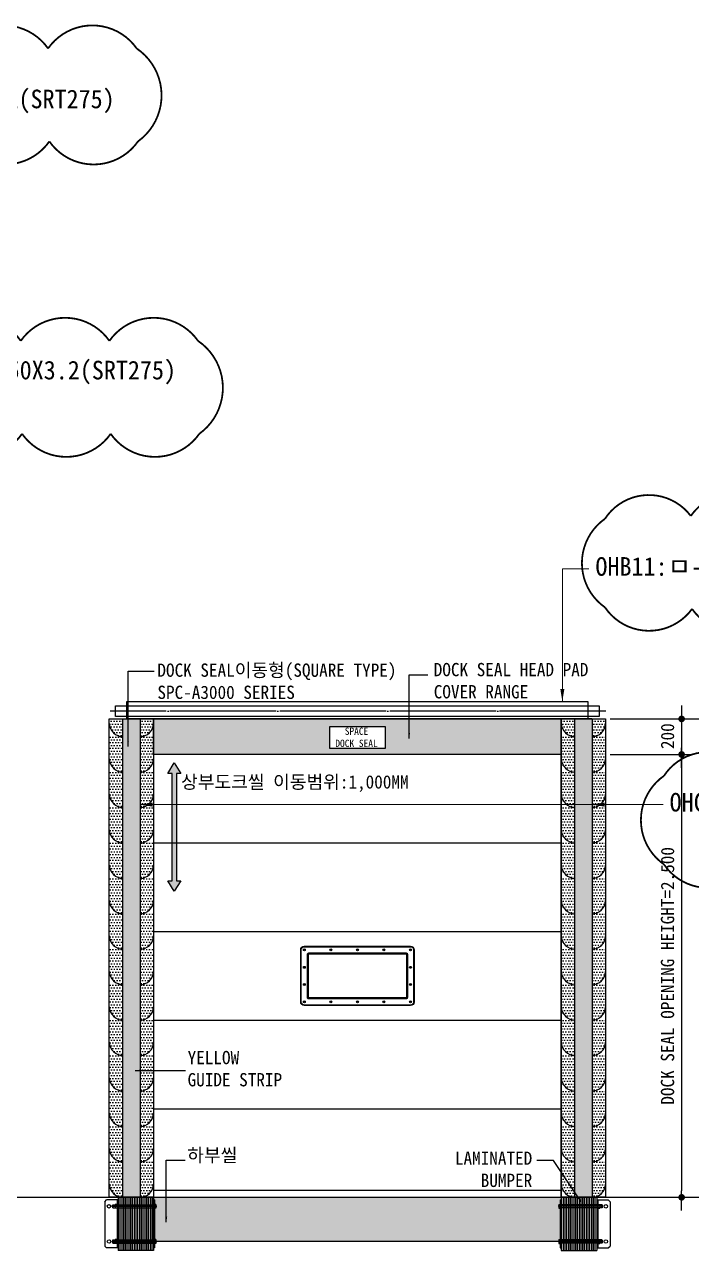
# Model space of a CAD drawing. Header units: millimetres. Extents: x 204328 to 274136, y -196910 to -178068.
# Drawn here: x 210324 to 214086, y -191745 to -184826 of the extents above; entities that cross this region are included whole.
import ezdxf

# ---------------------------------------------------------------- set-up
doc = ezdxf.new("R2010")
doc.units = ezdxf.units.MM
doc.linetypes.add('CEN', pattern=[62, 60, -1, 0, -1])
doc.layers.get('Defpoints').update_dxf_attribs({"color": 140})
doc.layers.add('A-DIMS', color=7, linetype='Continuous', lineweight=25)
doc.layers.add('A-MKXS-TEXT1', color=3, linetype='Continuous', lineweight=25)
doc.layers.add('LINE', color=8, linetype='Continuous')
doc.layers.add('외형선', color=3, linetype='Continuous')
doc.layers.add('REV-202205', color=20, linetype='Continuous', lineweight=25, plot=False)
doc.styles.add('HY울릉도L', font='')
doc.styles.add('건축120130$0$SAI1', font='')
doc.styles.add('돋움체', font='')
doc.styles.get('HY울릉도L').set_extended_font_data('Dotum')
doc.styles.get('건축120130$0$SAI1').set_extended_font_data('DotumChe')
doc.styles.get('돋움체').set_extended_font_data('DotumChe')
doc.dimstyles.new('CDIM', dxfattribs={"dimtxt": 3, "dimasz": 1.5, "dimexe": 2, "dimexo": 1, "dimgap": 1, "dimtad": 1, "dimdec": 0, "dimrnd": 0.5, "dimzin": 0, "dimdsep": 32, "dimlunit": 6, "dimtxsty": 'HY울릉도L', "dimblk1": '_CIDOT', "dimblk2": '_CIDOT', "dimsah": 1, "dimcen": 5.5, "dimclrd": 2, "dimclre": 2, "dimclrt": 7, "dimadec": 0, "dimazin": 0, "dimtfac": 1, "dimtdec": 0, "dimtix": 1, "dimtmove": 2, "dimatfit": 1, "dimldrblk": '_CIDOT', "dimfxl": 1, "dimtolj": 1, "dimtzin": 0, "dimlwd": -1, "dimarcsym": 0})
doc.dimstyles.new('ISO-25', dxfattribs={"dimtxt": 2.5, "dimasz": 2.5, "dimexe": 1.25, "dimexo": 0.625, "dimtad": 1, "dimdsep": 46, "dimtxsty": 'Standard', "dimcen": 2.5, "dimadec": 0, "dimazin": 0, "dimtfac": 1, "dimtmove": 0, "dimatfit": 3, "dimfxl": 1, "dimarcsym": 0})
pattern_1 = [(0, (-73722.816, -59996.306), (7.9375, 15.875), [0, -15.875])]
pattern_2 = [(0, (-62084.929, -61189.87), (7.9375, 15.875), [0, -15.875])]
pattern_3 = [(0, (-62084.929, -61389.87), (7.9375, 15.875), [0, -15.875])]
pattern_4 = [(0, (-62084.929, -61589.87), (7.9375, 15.875), [0, -15.875])]
pattern_5 = [(0, (-62084.929, -61789.87), (7.9375, 15.875), [0, -15.875])]
pattern_6 = [(0, (-62084.929, -61989.87), (7.9375, 15.875), [0, -15.875])]
pattern_7 = [(0, (-62084.929, -62189.87), (7.9375, 15.875), [0, -15.875])]
pattern_8 = [(0, (-62084.929, -62389.87), (7.9375, 15.875), [0, -15.875])]
pattern_9 = [(0, (-62084.929, -62589.87), (7.9375, 15.875), [0, -15.875])]
pattern_10 = [(0, (-62084.929, -62789.87), (7.9375, 15.875), [0, -15.875])]
pattern_11 = [(0, (-62084.929, -62989.87), (7.9375, 15.875), [0, -15.875])]
pattern_12 = [(0, (-62084.929, -63189.87), (7.9375, 15.875), [0, -15.875])]
pattern_13 = [(0, (-62084.929, -63389.87), (7.9375, 15.875), [0, -15.875])]
pattern_14 = [(0, (-62084.929, -60989.87), (7.9375, 15.875), [0, -15.875])]

# ---------------------------------------------------------------- blocks, each defined once
blk = doc.blocks.new('_CIDOT')
at = {"color": 0, "linetype": 'ByBlock'}
blk.add_line((2, 0), (-1, 0), dxfattribs=at)
at = {"color": 0, "linetype": 'ByBlock', "const_width": 0.5}
blk.add_lwpolyline([(-0.25, 0, 1), (0.25, 0, 1)], format="xyb", close=True, dxfattribs=at)
blk = doc.blocks.new('*D67')
at = {"layer": 'A-DIMS', "lineweight": -2, "transparency": 16777216}
for p, q in [((213626.6, -188945.2), (214080.5, -188945.2)), ((213626.6, -191445.2), (214080.5, -191445.2))]:
    blk.add_line(p, q, dxfattribs=at)
at = {"layer": 'A-DIMS', "transparency": 16777216}
blk.add_line((214030.5, -188982.7), (214030.5, -191407.7), dxfattribs=at)
at = {"layer": 'Defpoints', "color": 0, "transparency": 16777216}
for p in [(213601.6, -188945.2, 0), (213601.6, -191445.2), (214030.5, -191445.2)]:
    blk.add_point(p, dxfattribs=at)
at = {"layer": 'A-DIMS', "transparency": 16777216, "xscale": 37.5, "yscale": 37.5, "zscale": 37.5}
for p, rotation in [((214030.5, -188945.2), 90), ((214030.5, -191445.2), 270)]:
    blk.add_blockref('_CIDOT', p, dxfattribs=dict(at, rotation=rotation))
at = {"layer": 'A-DIMS', "color": 3, "transparency": 16777216, "insert": (213960.6, -190195.2), "char_height": 75, "attachment_point": 5, "rotation": 90, "style": '돋움체'}
blk.add_mtext('\\A1;DOCK SEAL OPENING HEIGHT=2,500', dxfattribs=at)
blk = doc.blocks.new('*D68')
at = {"layer": 'A-DIMS', "lineweight": -2, "transparency": 16777216}
for p, q in [((213626.6, -188745.2), (214080.5, -188745.2)), ((213716.6, -188945.2), (214080.5, -188945.2))]:
    blk.add_line(p, q, dxfattribs=at)
at = {"layer": 'A-DIMS', "transparency": 16777216}
blk.add_line((214030.5, -188782.7), (214030.5, -188907.7), dxfattribs=at)
at = {"layer": 'Defpoints', "color": 0, "transparency": 16777216}
for p in [(213601.6, -188745.2), (213691.6, -188945.2), (214030.5, -188945.2)]:
    blk.add_point(p, dxfattribs=at)
at = {"layer": 'A-DIMS', "transparency": 16777216, "xscale": 37.5, "yscale": 37.5, "zscale": 37.5}
for p, rotation in [((214030.5, -188745.2), 90), ((214030.5, -188945.2), 270)]:
    blk.add_blockref('_CIDOT', p, dxfattribs=dict(at, rotation=rotation))
at = {"layer": 'A-DIMS', "color": 3, "transparency": 16777216, "insert": (213951.3, -188842.3), "char_height": 75, "attachment_point": 5, "rotation": 90, "style": '돋움체'}
blk.add_mtext('\\A1;200', dxfattribs=at)
blk = doc.blocks.new('*D69')
at = {"layer": 'A-DIMS', "lineweight": -2, "transparency": 16777216}
for p, q in [((213626.6, -188745.2), (214313.7, -188745.2)), ((213626.6, -191445.2), (214313.7, -191445.2))]:
    blk.add_line(p, q, dxfattribs=at)
at = {"layer": 'A-DIMS', "transparency": 16777216}
blk.add_line((214263.7, -188782.7), (214263.7, -191407.7), dxfattribs=at)
at = {"layer": 'Defpoints', "color": 0, "transparency": 16777216}
for p in [(213601.6, -188745.2, 0), (213601.6, -191445.2, 0), (214263.7, -191445.2)]:
    blk.add_point(p, dxfattribs=at)
at = {"layer": 'A-DIMS', "transparency": 16777216, "xscale": 37.5, "yscale": 37.5, "zscale": 37.5}
for p, rotation in [((214263.7, -188745.2), 90), ((214263.7, -191445.2), 270)]:
    blk.add_blockref('_CIDOT', p, dxfattribs=dict(at, rotation=rotation))
at = {"layer": 'A-DIMS', "color": 3, "transparency": 16777216, "insert": (214194.1, -190095.2), "char_height": 75, "attachment_point": 5, "rotation": 90, "style": '돋움체'}
blk.add_mtext('\\A1;2,700', dxfattribs=at)

msp = doc.modelspace()

# ---------------------------------------------------------------- hatches: boundary and pattern name
h = msp.add_hatch()
h.set_pattern_fill('DOTS', color=256, scale=10)
h.set_pattern_definition(pattern_1)
h.paths.add_polyline_path([(210876.6, -188745.2), (210801.6, -188745.2), (210801.6, -188770.2, 0.391373), (210876.6, -188845.1)])
h.paths.add_polyline_path([(211051.6, -188770.2), (211051.6, -188745.2), (210976.6, -188745.2), (210976.6, -188845.1, 0.391373)])
for color, points in [(2, [(210976.6, -188745.2), (210876.6, -188745.2), (210876.6, -188845.1), (210976.6, -188845.1)]), (2, [(213524.8, -188745.2), (213426.6, -188745.2), (213426.6, -188845.1, 0.005642), (213428.4, -188845.2), (213524.8, -188845.2)]), (2, [(210976.6, -188845.2), (210876.6, -188845.2), (210876.6, -189045.1, 0.005642), (210878.4, -189045.2), (210974.8, -189045.2, 0.005642), (210976.6, -189045.1)]), (2, [(213426.6, -188845.2), (213526.6, -188845.2), (213526.6, -189045.1, -0.005642), (213524.8, -189045.2), (213428.4, -189045.2, -0.005642), (213426.6, -189045.1)]), (1, [(211167.8, -188993.7), (211131.7, -189052.6), (211156.5, -189052.6), (211156.5, -189658.2), (211131.7, -189658.2), (211167.8, -189717), (211205.3, -189658.2), (211180.1, -189658.2), (211180.1, -189052.6), (211205.3, -189052.6)]), (2, [(210976.6, -189045.2), (210876.6, -189045.2), (210876.6, -189245.1, 0.005642), (210878.4, -189245.2), (210974.8, -189245.2, 0.005642), (210976.6, -189245.1)]), (2, [(213426.6, -189045.2), (213526.6, -189045.2), (213526.6, -189245.1, -0.005642), (213524.8, -189245.2), (213428.4, -189245.2, -0.005642), (213426.6, -189245.1)]), (2, [(210976.6, -189245.2), (210876.6, -189245.2), (210876.6, -189445.1, 0.005642), (210878.4, -189445.2), (210974.8, -189445.2, 0.005642), (210976.6, -189445.1)]), (2, [(213426.6, -189245.2), (213526.6, -189245.2), (213526.6, -189445.1, -0.005642), (213524.8, -189445.2), (213428.4, -189445.2, -0.005642), (213426.6, -189445.1)]), (2, [(210976.6, -189445.2), (210876.6, -189445.2), (210876.6, -189645.1, 0.005642), (210878.4, -189645.2), (210974.8, -189645.2, 0.005642), (210976.6, -189645.1)]), (2, [(213426.6, -189445.2), (213526.6, -189445.2), (213526.6, -189645.1, -0.005642), (213524.8, -189645.2), (213428.4, -189645.2, -0.005642), (213426.6, -189645.1)]), (2, [(210976.6, -189645.2), (210876.6, -189645.2), (210876.6, -189845.1, 0.005642), (210878.4, -189845.2), (210974.8, -189845.2, 0.005642), (210976.6, -189845.1)]), (2, [(213426.6, -189645.2), (213526.6, -189645.2), (213526.6, -189845.1, -0.005642), (213524.8, -189845.2), (213428.4, -189845.2, -0.005642), (213426.6, -189845.1)]), (2, [(210976.6, -189845.2), (210876.6, -189845.2), (210876.6, -190045.1, 0.005642), (210878.4, -190045.2), (210974.8, -190045.2, 0.005642), (210976.6, -190045.1)]), (2, [(213426.6, -189845.2), (213526.6, -189845.2), (213526.6, -190045.1, -0.005642), (213524.8, -190045.2), (213428.4, -190045.2, -0.005642), (213426.6, -190045.1)]), (2, [(210976.6, -190045.2), (210876.6, -190045.2), (210876.6, -190245.1, 0.005642), (210878.4, -190245.2), (210974.8, -190245.2, 0.005642), (210976.6, -190245.1)]), (2, [(213426.6, -190045.2), (213526.6, -190045.2), (213526.6, -190245.1, -0.005642), (213524.8, -190245.2), (213428.4, -190245.2, -0.005642), (213426.6, -190245.1)]), (2, [(210976.6, -190245.2), (210876.6, -190245.2), (210876.6, -190445.1, 0.005642), (210878.4, -190445.2), (210974.8, -190445.2, 0.005642), (210976.6, -190445.1)]), (2, [(213426.6, -190245.2), (213526.6, -190245.2), (213526.6, -190445.1, -0.005642), (213524.8, -190445.2), (213428.4, -190445.2, -0.005642), (213426.6, -190445.1)]), (2, [(210976.6, -190445.2), (210876.6, -190445.2), (210876.6, -190645.1, 0.005642), (210878.4, -190645.2), (210974.8, -190645.2, 0.005642), (210976.6, -190645.1)]), (2, [(213426.6, -190445.2), (213526.6, -190445.2), (213526.6, -190645.1, -0.005642), (213524.8, -190645.2), (213428.4, -190645.2, -0.005642), (213426.6, -190645.1)]), (2, [(210976.6, -190645.2), (210876.6, -190645.2), (210876.6, -190845.1, 0.005642), (210878.4, -190845.2), (210974.8, -190845.2, 0.005642), (210976.6, -190845.1)]), (2, [(213426.6, -190645.2), (213526.6, -190645.2), (213526.6, -190845.1, -0.005642), (213524.8, -190845.2), (213428.4, -190845.2, -0.005642), (213426.6, -190845.1)]), (2, [(210976.6, -190845.2), (210876.6, -190845.2), (210876.6, -191045.1, 0.005642), (210878.4, -191045.2), (210974.8, -191045.2, 0.005642), (210976.6, -191045.1)]), (2, [(213426.6, -190845.2), (213526.6, -190845.2), (213526.6, -191045.1, -0.005642), (213524.8, -191045.2), (213428.4, -191045.2, -0.005642), (213426.6, -191045.1)]), (2, [(210976.6, -191045.2), (210876.6, -191045.2), (210876.6, -191245.1, 0.005642), (210878.4, -191245.2), (210974.8, -191245.2, 0.005642), (210976.6, -191245.1)]), (2, [(213426.6, -191045.2), (213526.6, -191045.2), (213526.6, -191245.1, -0.005642), (213524.8, -191245.2), (213428.4, -191245.2, -0.005642), (213426.6, -191245.1)]), (2, [(210976.6, -191245.2), (210876.6, -191245.2), (210876.6, -191445.1, 0.005642), (210878.4, -191445.2), (210974.8, -191445.2, 0.005642), (210976.6, -191445.1)]), (2, [(213426.6, -191245.2), (213526.6, -191245.2), (213526.6, -191445.1, -0.005642), (213524.8, -191445.2), (213428.4, -191445.2, -0.005642), (213426.6, -191445.1)])]:
    msp.add_hatch(color=color).paths.add_polyline_path(points)
h = msp.add_hatch()
h.set_pattern_fill('DOTS', color=256, scale=10)
h.set_pattern_definition([(0, (-62084.929, -61289.87), (7.9375, 15.875), [0, -15.875])])
h.paths.add_polyline_path([(213351.6, -188745.2), (211051.6, -188745.2), (211051.6, -188945.2), (213351.6, -188945.2)])
h.paths.add_polyline_path([(212357.8, -188911.4), (212045.4, -188911.4), (212045.4, -188788.1), (212357.8, -188788.1)], flags=16)
h.paths.add_polyline_path([(212064.2, -188921), (212336.7, -188921), (212336.7, -188775.8), (212064.2, -188775.8)], flags=24)
h = msp.add_hatch()
h.set_pattern_fill('DOTS', color=256, scale=10)
h.set_pattern_definition(pattern_1)
h.paths.add_polyline_path([(213426.6, -188745.2), (213351.6, -188745.2), (213351.6, -188770.2, 0.391373), (213426.6, -188845.1)])
h.paths.add_polyline_path([(213601.6, -188770.2), (213601.6, -188745.2), (213526.6, -188745.2), (213526.6, -188845.1, 0.391373)])
h = msp.add_hatch()
h.set_pattern_fill('DOTS', color=256, scale=10)
h.set_pattern_definition(pattern_14)
h.paths.add_polyline_path([(210876.6, -188845.2), (210801.6, -188845.2), (210801.6, -188970.2, 0.391373), (210876.6, -189045.1)])
h = msp.add_hatch()
h.set_pattern_fill('DOTS', color=256, scale=10)
h.set_pattern_definition(pattern_14)
h.paths.add_polyline_path([(211051.6, -188845.2), (210976.6, -188845.2), (210976.6, -189045.1, 0.391373), (211051.6, -188970.2)])
h = msp.add_hatch()
h.set_pattern_fill('DOTS', color=256, scale=10)
h.set_pattern_definition(pattern_14)
h.paths.add_polyline_path([(213351.6, -188845.2), (213426.6, -188845.2), (213426.6, -189045.1, -0.391373), (213351.6, -188970.2)])
h = msp.add_hatch()
h.set_pattern_fill('DOTS', color=256, scale=10)
h.set_pattern_definition(pattern_14)
h.paths.add_polyline_path([(213526.6, -188845.2), (213601.6, -188845.2), (213601.6, -188970.2, -0.391373), (213526.6, -189045.1)])
h = msp.add_hatch()
h.set_pattern_fill('DOTS', color=256, scale=10)
h.set_pattern_definition(pattern_2)
h.paths.add_polyline_path([(210876.6, -189045.2), (210801.6, -189045.2), (210801.6, -189170.2, 0.391373), (210876.6, -189245.1)])
h = msp.add_hatch()
h.set_pattern_fill('DOTS', color=256, scale=10)
h.set_pattern_definition(pattern_2)
h.paths.add_polyline_path([(211051.6, -189045.2), (210976.6, -189045.2), (210976.6, -189245.1, 0.391373), (211051.6, -189170.2)])
h = msp.add_hatch()
h.set_pattern_fill('DOTS', color=256, scale=10)
h.set_pattern_definition(pattern_2)
h.paths.add_polyline_path([(213351.6, -189045.2), (213426.6, -189045.2), (213426.6, -189245.1, -0.391373), (213351.6, -189170.2)])
h = msp.add_hatch()
h.set_pattern_fill('DOTS', color=256, scale=10)
h.set_pattern_definition(pattern_2)
h.paths.add_polyline_path([(213526.6, -189045.2), (213601.6, -189045.2), (213601.6, -189170.2, -0.391373), (213526.6, -189245.1)])
h = msp.add_hatch()
h.set_pattern_fill('DOTS', color=256, scale=10)
h.set_pattern_definition(pattern_3)
h.paths.add_polyline_path([(210876.6, -189245.2), (210801.6, -189245.2), (210801.6, -189370.2, 0.391373), (210876.6, -189445.1)])
h = msp.add_hatch()
h.set_pattern_fill('DOTS', color=256, scale=10)
h.set_pattern_definition(pattern_3)
h.paths.add_polyline_path([(211051.6, -189245.2), (210976.6, -189245.2), (210976.6, -189445.1, 0.391373), (211051.6, -189370.2)])
h = msp.add_hatch()
h.set_pattern_fill('DOTS', color=256, scale=10)
h.set_pattern_definition(pattern_3)
h.paths.add_polyline_path([(213351.6, -189245.2), (213426.6, -189245.2), (213426.6, -189445.1, -0.391373), (213351.6, -189370.2)])
h = msp.add_hatch()
h.set_pattern_fill('DOTS', color=256, scale=10)
h.set_pattern_definition(pattern_3)
h.paths.add_polyline_path([(213526.6, -189245.2), (213601.6, -189245.2), (213601.6, -189370.2, -0.391373), (213526.6, -189445.1)])
h = msp.add_hatch()
h.set_pattern_fill('DOTS', color=256, scale=10)
h.set_pattern_definition(pattern_4)
h.paths.add_polyline_path([(210876.6, -189445.2), (210801.6, -189445.2), (210801.6, -189570.2, 0.391373), (210876.6, -189645.1)])
h = msp.add_hatch()
h.set_pattern_fill('DOTS', color=256, scale=10)
h.set_pattern_definition(pattern_4)
h.paths.add_polyline_path([(211051.6, -189445.2), (210976.6, -189445.2), (210976.6, -189645.1, 0.391373), (211051.6, -189570.2)])
h = msp.add_hatch()
h.set_pattern_fill('DOTS', color=256, scale=10)
h.set_pattern_definition(pattern_4)
h.paths.add_polyline_path([(213351.6, -189445.2), (213426.6, -189445.2), (213426.6, -189645.1, -0.391373), (213351.6, -189570.2)])
h = msp.add_hatch()
h.set_pattern_fill('DOTS', color=256, scale=10)
h.set_pattern_definition(pattern_4)
h.paths.add_polyline_path([(213526.6, -189445.2), (213601.6, -189445.2), (213601.6, -189570.2, -0.391373), (213526.6, -189645.1)])
h = msp.add_hatch()
h.set_pattern_fill('DOTS', color=256, scale=10)
h.set_pattern_definition(pattern_5)
h.paths.add_polyline_path([(210876.6, -189645.2), (210801.6, -189645.2), (210801.6, -189770.2, 0.391373), (210876.6, -189845.1)])
h = msp.add_hatch()
h.set_pattern_fill('DOTS', color=256, scale=10)
h.set_pattern_definition(pattern_5)
h.paths.add_polyline_path([(211051.6, -189645.2), (210976.6, -189645.2), (210976.6, -189845.1, 0.391373), (211051.6, -189770.2)])
h = msp.add_hatch()
h.set_pattern_fill('DOTS', color=256, scale=10)
h.set_pattern_definition(pattern_5)
h.paths.add_polyline_path([(213351.6, -189645.2), (213426.6, -189645.2), (213426.6, -189845.1, -0.391373), (213351.6, -189770.2)])
h = msp.add_hatch()
h.set_pattern_fill('DOTS', color=256, scale=10)
h.set_pattern_definition(pattern_5)
h.paths.add_polyline_path([(213526.6, -189645.2), (213601.6, -189645.2), (213601.6, -189770.2, -0.391373), (213526.6, -189845.1)])
h = msp.add_hatch()
h.set_pattern_fill('DOTS', color=256, scale=10)
h.set_pattern_definition(pattern_6)
h.paths.add_polyline_path([(210876.6, -189845.2), (210801.6, -189845.2), (210801.6, -189970.2, 0.391373), (210876.6, -190045.1)])
h = msp.add_hatch()
h.set_pattern_fill('DOTS', color=256, scale=10)
h.set_pattern_definition(pattern_6)
h.paths.add_polyline_path([(211051.6, -189845.2), (210976.6, -189845.2), (210976.6, -190045.1, 0.391373), (211051.6, -189970.2)])
h = msp.add_hatch()
h.set_pattern_fill('DOTS', color=256, scale=10)
h.set_pattern_definition(pattern_6)
h.paths.add_polyline_path([(213351.6, -189845.2), (213426.6, -189845.2), (213426.6, -190045.1, -0.391373), (213351.6, -189970.2)])
h = msp.add_hatch()
h.set_pattern_fill('DOTS', color=256, scale=10)
h.set_pattern_definition(pattern_6)
h.paths.add_polyline_path([(213526.6, -189845.2), (213601.6, -189845.2), (213601.6, -189970.2, -0.391373), (213526.6, -190045.1)])
h = msp.add_hatch()
h.set_pattern_fill('DOTS', color=256, scale=10)
h.set_pattern_definition(pattern_7)
h.paths.add_polyline_path([(210876.6, -190045.2), (210801.6, -190045.2), (210801.6, -190170.2, 0.391373), (210876.6, -190245.1)])
h = msp.add_hatch()
h.set_pattern_fill('DOTS', color=256, scale=10)
h.set_pattern_definition(pattern_7)
h.paths.add_polyline_path([(211051.6, -190045.2), (210976.6, -190045.2), (210976.6, -190245.1, 0.391373), (211051.6, -190170.2)])
h = msp.add_hatch()
h.set_pattern_fill('DOTS', color=256, scale=10)
h.set_pattern_definition(pattern_7)
h.paths.add_polyline_path([(213351.6, -190045.2), (213426.6, -190045.2), (213426.6, -190245.1, -0.391373), (213351.6, -190170.2)])
h = msp.add_hatch()
h.set_pattern_fill('DOTS', color=256, scale=10)
h.set_pattern_definition(pattern_7)
h.paths.add_polyline_path([(213526.6, -190045.2), (213601.6, -190045.2), (213601.6, -190170.2, -0.391373), (213526.6, -190245.1)])
h = msp.add_hatch()
h.set_pattern_fill('DOTS', color=256, scale=10)
h.set_pattern_definition(pattern_8)
h.paths.add_polyline_path([(210876.6, -190245.2), (210801.6, -190245.2), (210801.6, -190370.2, 0.391373), (210876.6, -190445.1)])
h = msp.add_hatch()
h.set_pattern_fill('DOTS', color=256, scale=10)
h.set_pattern_definition(pattern_8)
h.paths.add_polyline_path([(211051.6, -190245.2), (210976.6, -190245.2), (210976.6, -190445.1, 0.391373), (211051.6, -190370.2)])
h = msp.add_hatch()
h.set_pattern_fill('DOTS', color=256, scale=10)
h.set_pattern_definition(pattern_8)
h.paths.add_polyline_path([(213351.6, -190245.2), (213426.6, -190245.2), (213426.6, -190445.1, -0.391373), (213351.6, -190370.2)])
h = msp.add_hatch()
h.set_pattern_fill('DOTS', color=256, scale=10)
h.set_pattern_definition(pattern_8)
h.paths.add_polyline_path([(213526.6, -190245.2), (213601.6, -190245.2), (213601.6, -190370.2, -0.391373), (213526.6, -190445.1)])
h = msp.add_hatch()
h.set_pattern_fill('DOTS', color=256, scale=10)
h.set_pattern_definition(pattern_9)
h.paths.add_polyline_path([(210876.6, -190445.2), (210801.6, -190445.2), (210801.6, -190570.2, 0.391373), (210876.6, -190645.1)])
h = msp.add_hatch()
h.set_pattern_fill('DOTS', color=256, scale=10)
h.set_pattern_definition(pattern_9)
h.paths.add_polyline_path([(211051.6, -190445.2), (210976.6, -190445.2), (210976.6, -190645.1, 0.391373), (211051.6, -190570.2)])
h = msp.add_hatch()
h.set_pattern_fill('DOTS', color=256, scale=10)
h.set_pattern_definition(pattern_9)
h.paths.add_polyline_path([(213351.6, -190445.2), (213426.6, -190445.2), (213426.6, -190645.1, -0.391373), (213351.6, -190570.2)])
h = msp.add_hatch()
h.set_pattern_fill('DOTS', color=256, scale=10)
h.set_pattern_definition(pattern_9)
h.paths.add_polyline_path([(213526.6, -190445.2), (213601.6, -190445.2), (213601.6, -190570.2, -0.391373), (213526.6, -190645.1)])
h = msp.add_hatch()
h.set_pattern_fill('DOTS', color=256, scale=10)
h.set_pattern_definition(pattern_10)
h.paths.add_polyline_path([(210876.6, -190645.2), (210801.6, -190645.2), (210801.6, -190770.2, 0.391373), (210876.6, -190845.1)])
h = msp.add_hatch()
h.set_pattern_fill('DOTS', color=256, scale=10)
h.set_pattern_definition(pattern_10)
h.paths.add_polyline_path([(211051.6, -190645.2), (210976.6, -190645.2), (210976.6, -190845.1, 0.391373), (211051.6, -190770.2)])
h = msp.add_hatch()
h.set_pattern_fill('DOTS', color=256, scale=10)
h.set_pattern_definition(pattern_10)
h.paths.add_polyline_path([(213351.6, -190645.2), (213426.6, -190645.2), (213426.6, -190845.1, -0.391373), (213351.6, -190770.2)])
h = msp.add_hatch()
h.set_pattern_fill('DOTS', color=256, scale=10)
h.set_pattern_definition(pattern_10)
h.paths.add_polyline_path([(213526.6, -190645.2), (213601.6, -190645.2), (213601.6, -190770.2, -0.391373), (213526.6, -190845.1)])
h = msp.add_hatch()
h.set_pattern_fill('DOTS', color=256, scale=10)
h.set_pattern_definition(pattern_11)
h.paths.add_polyline_path([(210876.6, -190845.2), (210801.6, -190845.2), (210801.6, -190970.2, 0.391373), (210876.6, -191045.1)])
h = msp.add_hatch()
h.set_pattern_fill('DOTS', color=256, scale=10)
h.set_pattern_definition(pattern_11)
h.paths.add_polyline_path([(211051.6, -190845.2), (210976.6, -190845.2), (210976.6, -191045.1, 0.391373), (211051.6, -190970.2)])
h = msp.add_hatch()
h.set_pattern_fill('DOTS', color=256, scale=10)
h.set_pattern_definition(pattern_11)
h.paths.add_polyline_path([(213351.6, -190845.2), (213426.6, -190845.2), (213426.6, -191045.1, -0.391373), (213351.6, -190970.2)])
h = msp.add_hatch()
h.set_pattern_fill('DOTS', color=256, scale=10)
h.set_pattern_definition(pattern_11)
h.paths.add_polyline_path([(213526.6, -190845.2), (213601.6, -190845.2), (213601.6, -190970.2, -0.391373), (213526.6, -191045.1)])
h = msp.add_hatch()
h.set_pattern_fill('DOTS', color=256, scale=10)
h.set_pattern_definition(pattern_12)
h.paths.add_polyline_path([(210876.6, -191045.2), (210801.6, -191045.2), (210801.6, -191170.2, 0.391373), (210876.6, -191245.1)])
h = msp.add_hatch()
h.set_pattern_fill('DOTS', color=256, scale=10)
h.set_pattern_definition(pattern_12)
h.paths.add_polyline_path([(211051.6, -191045.2), (210976.6, -191045.2), (210976.6, -191245.1, 0.391373), (211051.6, -191170.2)])
h = msp.add_hatch()
h.set_pattern_fill('DOTS', color=256, scale=10)
h.set_pattern_definition(pattern_12)
h.paths.add_polyline_path([(213351.6, -191045.2), (213426.6, -191045.2), (213426.6, -191245.1, -0.391373), (213351.6, -191170.2)])
h = msp.add_hatch()
h.set_pattern_fill('DOTS', color=256, scale=10)
h.set_pattern_definition(pattern_12)
h.paths.add_polyline_path([(213526.6, -191045.2), (213601.6, -191045.2), (213601.6, -191170.2, -0.391373), (213526.6, -191245.1)])
h = msp.add_hatch()
h.set_pattern_fill('DOTS', color=256, scale=10)
h.set_pattern_definition(pattern_13)
h.paths.add_polyline_path([(210876.6, -191245.2), (210801.6, -191245.2), (210801.6, -191370.2, 0.391373), (210876.6, -191445.1)])
h = msp.add_hatch()
h.set_pattern_fill('DOTS', color=256, scale=10)
h.set_pattern_definition(pattern_13)
h.paths.add_polyline_path([(211051.6, -191245.2), (210976.6, -191245.2), (210976.6, -191445.1, 0.391373), (211051.6, -191370.2)])
h = msp.add_hatch()
h.set_pattern_fill('DOTS', color=256, scale=10)
h.set_pattern_definition(pattern_13)
h.paths.add_polyline_path([(213351.6, -191245.2), (213426.6, -191245.2), (213426.6, -191445.1, -0.391373), (213351.6, -191370.2)])
h = msp.add_hatch()
h.set_pattern_fill('DOTS', color=256, scale=10)
h.set_pattern_definition(pattern_13)
h.paths.add_polyline_path([(213526.6, -191245.2), (213601.6, -191245.2), (213601.6, -191370.2, -0.391373), (213526.6, -191445.1)])
h = msp.add_hatch()
h.set_pattern_fill('DOTS', color=256, scale=10)
h.set_pattern_definition([(0, (-62084.929, -60306.171), (7.9375, 15.875), [0, -15.875])])
h.paths.add_polyline_path([(211051.6, -191445.2), (211051.6, -191695.2), (213351.6, -191695.2), (213351.6, -191445.2)])

# ---------------------------------------------------------------- linework, layer by layer
at = {"color": 1, "linetype": 'CEN', "ltscale": 10}
msp.add_line((213603.6, -188702, 0), (210806.3, -188702, 0), dxfattribs=at)
at = {"color": 0}
for p, q in [((210876.6, -188745.2, 0), (210876.6, -191445.2, 0)), ((210976.6, -188745.2, 0), (210976.6, -191445.2, 0)), ((213426.6, -188745.2, 0), (213426.6, -191445.2, 0)), ((213426.6, -188745.2, 0), (213426.6, -191445.2, 0)), ((213526.6, -188745.2, 0), (213526.6, -191445.2, 0)), ((213526.6, -188745.2, 0), (213526.6, -191445.2, 0)), ((211051.6, -189445.2, 0), (213351.6, -189445.2, 0)), ((211051.6, -189945.2, 0), (213351.6, -189945.2, 0)), ((211051.6, -190445.2, 0), (213351.6, -190445.2, 0)), ((211051.6, -190945.2, 0), (213351.6, -190945.2, 0)), ((211051.6, -191405.2, 0), (213351.6, -191405.2, 0)), ((211051.6, -191445.2, 0), (213351.6, -191445.2, 0)), ((211057.6, -191460.2, 0), (211051.6, -191460.2, 0)), ((213345.6, -191460.2, 0), (213351.6, -191460.2, 0)), ((211057.6, -191730.2, 0), (211051.6, -191730.2, 0)), ((213345.6, -191730.2, 0), (213351.6, -191730.2, 0))]:
    msp.add_line(p, q, dxfattribs=at)
at = {"color": 8}
for p, q in [((211051.6, -188745.2, 0), (211051.6, -191445.2, 0)), ((213351.6, -188745.2, 0), (213351.6, -191445.2, 0)), ((213524.8, -188745.2, 0), (213428.4, -188745.2, 0)), ((213524.8, -188745.2, 0), (213428.4, -188745.2, 0)), ((213428.4, -188745.2, 0), (213524.8, -188745.2, 0)), ((213428.4, -188745.2, 0), (213524.8, -188745.2, 0)), ((210953.4, -191445.2, 0), (211049.8, -191445.2, 0)), ((210953.4, -191445.2, 0), (211049.8, -191445.2, 0)), ((213449.8, -191445.2, 0), (213353.4, -191445.2, 0)), ((213449.8, -191445.2, 0), (213353.4, -191445.2, 0))]:
    msp.add_line(p, q, dxfattribs=at)
at = {"color": 0, "elevation": 0}
msp.add_lwpolyline([(210837.4, -188671.7), (213565.8, -188671.7), (213565.8, -188732.3), (210837.4, -188732.3)], close=True, dxfattribs=at)
at = {"color": 8, "elevation": 0}
for points in [[(210901.6, -188646.2), (213501.6, -188646.2), (213501.6, -188745.2), (210901.6, -188745.2)], [(211051.6, -191445.2), (210801.6, -191445.2), (210801.6, -188745.2), (211051.6, -188745.2)], [(211051.6, -188745.2), (213351.6, -188745.2), (213351.6, -188945.2), (211051.6, -188945.2)], [(213601.6, -191445.2), (213351.6, -191445.2), (213351.6, -188745.2), (213601.6, -188745.2)], [(211051.6, -191445.2), (213351.6, -191445.2), (213351.6, -191695.2), (211051.6, -191695.2)]]:
    msp.add_lwpolyline(points, close=True, dxfattribs=at)
at = {"color": 7, "elevation": 0}
msp.add_lwpolyline([(212045.4, -188788.1), (212357.8, -188788.1), (212357.8, -188911.4), (212045.4, -188911.4)], close=True, dxfattribs=at)
at = {"color": 1, "elevation": 0}
msp.add_lwpolyline([(211180.1, -189658.2), (211205.3, -189658.2), (211167.8, -189717), (211131.7, -189658.2), (211156.5, -189658.2), (211156.5, -189052.6), (211131.7, -189052.6), (211167.8, -188993.7), (211205.3, -189052.6), (211180.1, -189052.6)], close=True, dxfattribs=at)
at = {"elevation": 0}
for points in [[(211881.6, -190342.7), (211881.6, -190047.7, -0.414214), (211901.6, -190027.7), (212501.6, -190027.7, -0.414214), (212521.6, -190047.7), (212521.6, -190342.7, -0.414214), (212501.6, -190362.7), (211901.6, -190362.7, -0.414214)], [(211884.6, -190342.7), (211884.6, -190047.7, -0.414214), (211901.6, -190030.7), (212501.6, -190030.7, -0.414214), (212518.6, -190047.7), (212518.6, -190342.7, -0.414214), (212501.6, -190359.7), (211901.6, -190359.7, -0.414214)], [(211919.6, -190317.7), (211919.6, -190072.7, -0.414214), (211926.6, -190065.7), (212476.6, -190065.7, -0.414214), (212483.6, -190072.7), (212483.6, -190317.7, -0.414214), (212476.6, -190324.7), (211926.6, -190324.7, -0.414214)], [(211924.6, -190317.7), (211924.6, -190072.7, -0.414214), (211926.6, -190070.7), (212476.6, -190070.7, -0.414214), (212478.6, -190072.7), (212478.6, -190317.7, -0.414214), (212476.6, -190319.7), (211926.6, -190319.7, -0.414214)]]:
    msp.add_lwpolyline(points, format="xyb", close=True, dxfattribs=at)
for centre, radius in [((211902.1, -190048.2, 0), 5.5), ((211902.1, -190048.2, 0), 2.25), ((212052.1, -190048.2, 0), 5.5), ((212052.1, -190048.2, 0), 2.25), ((212201.6, -190048.2, 0), 5.5), ((212201.6, -190048.2, 0), 2.25), ((212351.1, -190048.2, 0), 5.5), ((212351.1, -190048.2, 0), 2.25), ((212501.1, -190048.2, 0), 5.5), ((212501.1, -190048.2, 0), 2.25), ((211902.1, -190147.2, 0), 5.5), ((212501.1, -190147.2, 0), 5.5), ((211902.1, -190147.2, 0), 2.25), ((212501.1, -190147.2, 0), 2.25), ((211902.1, -190243.2, 0), 5.5), ((211902.1, -190243.2, 0), 2.25), ((212501.1, -190243.2, 0), 5.5), ((212501.1, -190243.2, 0), 2.25), ((211902.1, -190342.2, 0), 5.5), ((211902.1, -190342.2, 0), 2.25), ((212052.1, -190342.2, 0), 5.5), ((212052.1, -190342.2, 0), 2.25), ((212201.6, -190342.2, 0), 5.5), ((212201.6, -190342.2, 0), 2.25), ((212351.1, -190342.2, 0), 5.5), ((212351.1, -190342.2, 0), 2.25), ((212501.1, -190342.2, 0), 5.5), ((212501.1, -190342.2, 0), 2.25)]:
    msp.add_circle(centre, radius)
at = {"color": 8}
for centre, start, end in [((210879.6, -188767.1, 0), 182.27056, 269.05971), ((210973.6, -188767.1, 0), 270.94029, 357.72944), ((213429.6, -188767.1, 0), 182.27056, 269.05971), ((213523.6, -188767.1, 0), 270.94029, 357.72944), ((210879.6, -188967.1, 0), 182.27056, 269.05971), ((210973.6, -188967.1, 0), 270.94029, 357.72944), ((213429.6, -188967.1, 0), 182.27056, 269.05971), ((213523.6, -188967.1, 0), 270.94029, 357.72944), ((210879.6, -189167.1, 0), 182.27056, 269.05971), ((210973.6, -189167.1, 0), 270.94029, 357.72944), ((213429.6, -189167.1, 0), 182.27056, 269.05971), ((213523.6, -189167.1, 0), 270.94029, 357.72944), ((210879.6, -189367.1, 0), 182.27056, 269.05971), ((210973.6, -189367.1, 0), 270.94029, 357.72944), ((213429.6, -189367.1, 0), 182.27056, 269.05971), ((213523.6, -189367.1, 0), 270.94029, 357.72944), ((210879.6, -189567.1, 0), 182.27056, 269.05971), ((210973.6, -189567.1, 0), 270.94029, 357.72944), ((213429.6, -189567.1, 0), 182.27056, 269.05971), ((213523.6, -189567.1, 0), 270.94029, 357.72944), ((210879.6, -189767.1, 0), 182.27056, 269.05971), ((210973.6, -189767.1, 0), 270.94029, 357.72944), ((213429.6, -189767.1, 0), 182.27056, 269.05971), ((213523.6, -189767.1, 0), 270.94029, 357.72944), ((210879.6, -189967.1, 0), 182.27056, 269.05971), ((210973.6, -189967.1, 0), 270.94029, 357.72944), ((213429.6, -189967.1, 0), 182.27056, 269.05971), ((213523.6, -189967.1, 0), 270.94029, 357.72944), ((210879.6, -190167.1, 0), 182.27056, 269.05971), ((210973.6, -190167.1, 0), 270.94029, 357.72944), ((213429.6, -190167.1, 0), 182.27056, 269.05971), ((213523.6, -190167.1, 0), 270.94029, 357.72944), ((210879.6, -190367.1, 0), 182.27056, 269.05971), ((210973.6, -190367.1, 0), 270.94029, 357.72944), ((213429.6, -190367.1, 0), 182.27056, 269.05971), ((213523.6, -190367.1, 0), 270.94029, 357.72944), ((210879.6, -190567.1, 0), 182.27056, 269.05971), ((210973.6, -190567.1, 0), 270.94029, 357.72944), ((213429.6, -190567.1, 0), 182.27056, 269.05971), ((213523.6, -190567.1, 0), 270.94029, 357.72944), ((210879.6, -190767.1, 0), 182.27056, 269.05971), ((210973.6, -190767.1, 0), 270.94029, 357.72944), ((213429.6, -190767.1, 0), 182.27056, 269.05971), ((213523.6, -190767.1, 0), 270.94029, 357.72944), ((210879.6, -190967.1, 0), 182.27056, 269.05971), ((210973.6, -190967.1, 0), 270.94029, 357.72944), ((213429.6, -190967.1, 0), 182.27056, 269.05971), ((213523.6, -190967.1, 0), 270.94029, 357.72944), ((210879.6, -191167.1, 0), 182.27056, 269.05971), ((210973.6, -191167.1, 0), 270.94029, 357.72944), ((213429.6, -191167.1, 0), 182.27056, 269.05971), ((213523.6, -191167.1, 0), 270.94029, 357.72944), ((210879.6, -191367.1, 0), 182.27056, 269.05971), ((210973.6, -191367.1, 0), 270.94029, 357.72944), ((213429.6, -191367.1, 0), 182.27056, 269.05971), ((213523.6, -191367.1, 0), 270.94029, 357.72944)]:
    msp.add_arc(centre, 78.1, start, end, dxfattribs=at)
at = {"layer": 'LINE', "color": 2, "ltscale": 50}
msp.add_line((205655.7, -191445.2, 0), (214893.7, -191445.2, 0), dxfattribs=at)
at = {"layer": 'REV-202205', "const_width": 10, "elevation": 0}
for points in [[(210963.6, -185485.6, -0.520567), (210463.6, -185485.6, -0.520567), (209963.6, -185485.6, -0.520567), (209463.6, -185485.6, -0.520567), (208972.2, -185476.9, -0.520567), (208972.2, -184976.9, -0.520567), (209456.3, -184961, -0.520567), (209956.3, -184961, -0.520567), (210456.3, -184961, -0.520567), (210956.3, -184961, -0.520567)], [(211309.6, -187135.9, -0.520567), (210809.6, -187135.9, -0.520567), (210309.6, -187135.9, -0.520567), (209809.6, -187135.9, -0.520567), (209318.3, -187127.2, -0.520567), (209318.3, -186627.2, -0.520567), (209802.3, -186611.3, -0.520567), (210302.3, -186611.3, -0.520567), (210802.3, -186611.3, -0.520567), (211302.3, -186611.3, -0.520567)], [(215589.4, -188124.1, -0.520567), (215089.4, -188124.1, -0.520567), (214589.4, -188124.1, -0.520567), (214089.4, -188124.1, -0.520567), (213598.1, -188115.4, -0.520567), (213598.1, -187615.4, -0.520567), (214082.1, -187599.5, -0.520567), (214582.1, -187599.5, -0.520567), (215082.1, -187599.5, -0.520567), (215582.1, -187599.5, -0.520567)], [(215922.2, -189574.9, -0.520567), (215422.2, -189574.9, -0.520567), (214922.2, -189574.9, -0.520567), (214422.2, -189574.9, -0.520567), (213930.9, -189566.2, -0.520567), (213930.9, -189066.2, -0.520567), (214415, -189050.3, -0.520567), (214915, -189050.3, -0.520567), (215415, -189050.3, -0.520567), (215915, -189050.3, -0.520567)]]:
    msp.add_lwpolyline(points, format="xyb", close=True, dxfattribs=at)
at = {"layer": '외형선', "color": 0}
for p, q in [((211051.6, -191445.2, 0), (210851.6, -191445.2, 0)), ((211051.6, -191445.2, 0), (210851.6, -191445.2, 0)), ((210851.6, -191445.2, 0), (210851.6, -191745.2, 0)), ((210855.1, -191445.2, 0), (211051.6, -191445.2, 0)), ((210861.6, -191445.2, 0), (210861.6, -191745.2, 0)), ((210871.6, -191445.2, 0), (210871.6, -191745.2, 0)), ((210881.6, -191445.2, 0), (210881.6, -191745.2, 0)), ((210891.6, -191445.2, 0), (210891.6, -191745.2, 0)), ((210901.6, -191445.2, 0), (210901.6, -191745.2, 0)), ((210911.6, -191445.2, 0), (210911.6, -191745.2, 0)), ((210921.6, -191445.2, 0), (210921.6, -191745.2, 0)), ((210931.6, -191445.2, 0), (210931.6, -191745.2, 0)), ((210941.6, -191445.2, 0), (210941.6, -191745.2, 0)), ((210951.6, -191445.2, 0), (210951.6, -191745.2, 0)), ((210961.6, -191445.2, 0), (210961.6, -191745.2, 0)), ((210971.6, -191445.2, 0), (210971.6, -191745.2, 0)), ((210981.6, -191445.2, 0), (210981.6, -191745.2, 0)), ((210991.6, -191445.2, 0), (210991.6, -191745.2, 0)), ((211001.6, -191445.2, 0), (211001.6, -191745.2, 0)), ((211011.6, -191445.2, 0), (211011.6, -191745.2, 0)), ((211021.6, -191445.2, 0), (211021.6, -191745.2, 0)), ((211031.6, -191445.2, 0), (211031.6, -191745.2, 0)), ((211041.6, -191445.2, 0), (211041.6, -191745.2, 0)), ((211051.6, -191445.2, 0), (211051.6, -191745.2, 0)), ((213351.6, -191445.2, 0), (213551.6, -191445.2, 0)), ((213548.1, -191445.2, 0), (213351.6, -191445.2, 0)), ((213351.6, -191445.2, 0), (213351.6, -191745.2, 0)), ((213351.6, -191445.2, 0), (213551.6, -191445.2, 0)), ((213361.6, -191445.2, 0), (213361.6, -191745.2, 0)), ((213371.6, -191445.2, 0), (213371.6, -191745.2, 0)), ((213381.6, -191445.2, 0), (213381.6, -191745.2, 0)), ((213391.6, -191445.2, 0), (213391.6, -191745.2, 0)), ((213401.6, -191445.2, 0), (213401.6, -191745.2, 0)), ((213411.6, -191445.2, 0), (213411.6, -191745.2, 0)), ((213421.6, -191445.2, 0), (213421.6, -191745.2, 0)), ((213431.6, -191445.2, 0), (213431.6, -191745.2, 0)), ((213441.6, -191445.2, 0), (213441.6, -191745.2, 0)), ((213451.6, -191445.2, 0), (213451.6, -191745.2, 0)), ((213461.6, -191445.2, 0), (213461.6, -191745.2, 0)), ((213471.6, -191445.2, 0), (213471.6, -191745.2, 0)), ((213481.6, -191445.2, 0), (213481.6, -191745.2, 0)), ((213491.6, -191445.2, 0), (213491.6, -191745.2, 0)), ((213501.6, -191445.2, 0), (213501.6, -191745.2, 0)), ((213511.6, -191445.2, 0), (213511.6, -191745.2, 0)), ((213521.6, -191445.2, 0), (213521.6, -191745.2, 0)), ((213531.6, -191445.2, 0), (213531.6, -191745.2, 0)), ((213541.6, -191445.2, 0), (213541.6, -191745.2, 0)), ((213551.6, -191445.2, 0), (213551.6, -191745.2, 0)), ((210776.6, -191470.2, 0), (210786.6, -191460.2, 0)), ((210776.6, -191470.2, 0), (210776.6, -191720.2, 0)), ((210776.6, -191470.2, 0), (210776.6, -191720.2, 0)), ((210851.6, -191460.2, 0), (210786.6, -191460.2, 0)), ((210816.6, -191495.9, 0), (211069.6, -191495.9, 0)), ((210822.6, -191486.9, 0), (210821.6, -191487.9, 0)), ((210821.6, -191487.9, 0), (210821.6, -191503.9, 0)), ((210821.6, -191487.9, 0), (211057.6, -191487.9, 0)), ((210821.6, -191503.9, 0), (210822.6, -191504.9, 0)), ((210821.6, -191503.9, 0), (211057.6, -191503.9, 0)), ((210822.6, -191486.9, 0), (210834.6, -191486.9, 0)), ((210822.6, -191504.9, 0), (210822.6, -191486.9, 0)), ((210822.6, -191504.9, 0), (210834.6, -191504.9, 0)), ((210834.6, -191484.9, 0), (210834.6, -191506.9, 0)), ((210845.6, -191484.9, 0), (210834.6, -191484.9, 0)), ((210834.6, -191486.9, 0), (211057.6, -191486.9, 0)), ((210834.6, -191504.9, 0), (211057.6, -191504.9, 0)), ((210845.6, -191506.9, 0), (210834.6, -191506.9, 0)), ((210845.6, -191460.2, 0), (210845.6, -191730.2, 0)), ((211057.6, -191460.2, 0), (211057.6, -191730.2, 0)), ((211064.6, -191484.9, 0), (211057.6, -191484.9, 0)), ((211064.6, -191506.9, 0), (211057.6, -191506.9, 0)), ((211064.6, -191484.9, 0), (211064.6, -191506.9, 0)), ((213586.6, -191495.9, 0), (213333.6, -191495.9, 0)), ((213338.6, -191484.9, 0), (213338.6, -191506.9, 0)), ((213338.6, -191484.9, 0), (213345.6, -191484.9, 0)), ((213338.6, -191506.9, 0), (213345.6, -191506.9, 0)), ((213345.6, -191460.2, 0), (213345.6, -191730.2, 0)), ((213568.6, -191486.9, 0), (213345.6, -191486.9, 0)), ((213581.6, -191487.9, 0), (213345.6, -191487.9, 0)), ((213581.6, -191503.9, 0), (213345.6, -191503.9, 0)), ((213568.6, -191504.9, 0), (213345.6, -191504.9, 0)), ((213551.6, -191460.2, 0), (213616.6, -191460.2, 0)), ((213557.6, -191460.2, 0), (213557.6, -191730.2, 0)), ((213557.6, -191484.9, 0), (213568.6, -191484.9, 0)), ((213557.6, -191506.9, 0), (213568.6, -191506.9, 0)), ((213568.6, -191484.9, 0), (213568.6, -191506.9, 0)), ((213580.6, -191486.9, 0), (213568.6, -191486.9, 0)), ((213580.6, -191504.9, 0), (213568.6, -191504.9, 0)), ((213580.6, -191486.9, 0), (213581.6, -191487.9, 0)), ((213580.6, -191504.9, 0), (213580.6, -191486.9, 0)), ((213581.6, -191503.9, 0), (213580.6, -191504.9, 0)), ((213581.6, -191487.9, 0), (213581.6, -191503.9, 0)), ((213626.6, -191470.2, 0), (213616.6, -191460.2, 0)), ((213626.6, -191470.2, 0), (213626.6, -191720.2, 0)), ((213626.6, -191470.2, 0), (213626.6, -191720.2, 0)), ((210786.6, -191730.2, 0), (210776.6, -191720.2, 0)), ((210851.6, -191730.2, 0), (210786.6, -191730.2, 0)), ((210816.6, -191694.4, 0), (211069.6, -191694.4, 0)), ((210822.6, -191685.4, 0), (210821.6, -191686.4, 0)), ((210821.6, -191686.4, 0), (210821.6, -191702.4, 0)), ((210821.6, -191686.4, 0), (211057.6, -191686.4, 0)), ((210821.6, -191702.4, 0), (210822.6, -191703.4, 0)), ((210821.6, -191702.4, 0), (211057.6, -191702.4, 0)), ((210822.6, -191685.4, 0), (210834.6, -191685.4, 0)), ((210822.6, -191703.4, 0), (210822.6, -191685.4, 0)), ((210822.6, -191703.4, 0), (210834.6, -191703.4, 0)), ((210834.6, -191683.4, 0), (210834.6, -191705.4, 0)), ((210845.6, -191683.4, 0), (210834.6, -191683.4, 0)), ((210834.6, -191685.4, 0), (211057.6, -191685.4, 0)), ((210834.6, -191703.4, 0), (211057.6, -191703.4, 0)), ((210845.6, -191705.4, 0), (210834.6, -191705.4, 0)), ((210851.6, -191720.2, 0), (210851.6, -191745.2, 0)), ((211064.6, -191683.4, 0), (211057.6, -191683.4, 0)), ((211064.6, -191705.4, 0), (211057.6, -191705.4, 0)), ((211064.6, -191683.4, 0), (211064.6, -191705.4, 0)), ((213586.6, -191694.4, 0), (213333.6, -191694.4, 0)), ((213338.6, -191683.4, 0), (213338.6, -191705.4, 0)), ((213338.6, -191683.4, 0), (213345.6, -191683.4, 0)), ((213338.6, -191705.4, 0), (213345.6, -191705.4, 0)), ((213568.6, -191685.4, 0), (213345.6, -191685.4, 0)), ((213581.6, -191686.4, 0), (213345.6, -191686.4, 0)), ((213581.6, -191702.4, 0), (213345.6, -191702.4, 0)), ((213568.6, -191703.4, 0), (213345.6, -191703.4, 0)), ((213551.6, -191720.2, 0), (213551.6, -191745.2, 0)), ((213551.6, -191730.2, 0), (213616.6, -191730.2, 0)), ((213557.6, -191683.4, 0), (213568.6, -191683.4, 0)), ((213557.6, -191705.4, 0), (213568.6, -191705.4, 0)), ((213568.6, -191683.4, 0), (213568.6, -191705.4, 0)), ((213580.6, -191685.4, 0), (213568.6, -191685.4, 0)), ((213580.6, -191703.4, 0), (213568.6, -191703.4, 0)), ((213580.6, -191685.4, 0), (213581.6, -191686.4, 0)), ((213580.6, -191703.4, 0), (213580.6, -191685.4, 0)), ((213581.6, -191702.4, 0), (213580.6, -191703.4, 0)), ((213581.6, -191686.4, 0), (213581.6, -191702.4, 0)), ((213616.6, -191730.2, 0), (213626.6, -191720.2, 0)), ((211051.6, -191745.2, 0), (210851.6, -191745.2, 0)), ((213351.6, -191745.2, 0), (213551.6, -191745.2, 0))]:
    msp.add_line(p, q, dxfattribs=at)
for centre in [(210800.3, -191495.9, 0), (213602.8, -191495.9, 0), (210800.3, -191694.4, 0), (213602.8, -191694.4, 0)]:
    msp.add_circle(centre, 10.2, dxfattribs=at)

# ---------------------------------------------------------------- texts
at = {"color": 8, "insert": (212076.9, -188904, 0), "char_height": 41.057, "attachment_point": 7, "style": '건축120130$0$SAI1'}
msp.add_mtext('  {\\C4;SPACE \\PDOCK SEAL}', dxfattribs=at)
at = {"layer": 'A-MKXS-TEXT1', "color": 0, "style": '돋움체'}
for s, insert, char_height, attachment_point in [('OHB11:ㅁ-100X50X3.2(SRT275)', (209004, -185326.4, 0), 105, 7), ('OHC11:ㅁ-100X50X3.2(SRT275)', (209350, -186856.7, 0), 105, 7), ('OHB11:ㅁ-100X50X3.2(SRT275)', (213544.2, -187964.9, 0), 105, 7), ('DOCK SEAL이동형(SQUARE TYPE)\\PSPC-A3000 SERIES', (211073.1, -188633.5, 0), 75, 7), ('DOCK SEAL HEAD PAD\\PCOVER RANGE', (212632.1, -188630.4, 0), 75, 7), ('상부도크씰 이동범위:1,000MM', (211206.8, -189157.5, 0), 75, 7), ('OHC11:ㅁ-100X50X3.2(SRT275)', (213962.7, -189295.6, 0), 105, 7), ('YELLOW \\PGUIDE STRIP', (211243.5, -190820.1, 0), 75, 7), ('하부씰', (211241.8, -191252.5, 0), 75, 7), ('LAMINATED\\PBUMPER', (213187.7, -191388, 0), 75, 9)]:
    msp.add_mtext(s, dxfattribs=dict(at, insert=insert, char_height=char_height, attachment_point=attachment_point))

# ---------------------------------------------------------------- dimensions: what is measured, and where the dimension line sits
at = {"layer": 'A-DIMS'}
dim = msp.add_linear_dim(base=(214030.5, -188945.2, 0), p1=(213601.6, -188745.2, 0), p2=(213691.6, -188945.2, 0), angle=90, dimstyle='CDIM', override={"dimscale": 25, "dimtxsty": '돋움체', "dimclrd": 256, "dimclre": 256, "dimclrt": 3}, dxfattribs=at)
dim.commit()
dim.dimension.update_dxf_attribs({"geometry": '*D68', "text_midpoint": (213951.3, -188842.3, 0), "dimtype": 160})
dim = msp.add_linear_dim(base=(214263.7, -191445.2, 0), p1=(213601.6, -188745.2, 0), p2=(213601.6, -191445.2, 0), angle=90, dimstyle='CDIM', override={"dimscale": 25, "dimtxsty": '돋움체', "dimclrd": 256, "dimclre": 256, "dimclrt": 3}, dxfattribs=at)
dim.commit()
dim.dimension.update_dxf_attribs({"geometry": '*D69', "text_midpoint": (214194.1, -190095.2, 0)})
dim = msp.add_linear_dim(base=(214030.5, -191445.2, 0), p1=(213601.6, -188945.2, 0), p2=(213601.6, -191445.2, 0), angle=90, text='DOCK SEAL OPENING HEIGHT=<>', dimstyle='CDIM', override={"dimscale": 25, "dimtxsty": '돋움체', "dimclrd": 256, "dimclre": 256, "dimclrt": 3}, dxfattribs=at)
dim.commit()
dim.dimension.update_dxf_attribs({"geometry": '*D67', "text_midpoint": (213960.6, -190195.2, 0)})

# ---------------------------------------------------------------- leaders
for points, override in [([(213357.6, -188646.2, 0), (213357.6, -187898, 0), (213507.6, -187898, 0)], {"dimasz": 70, "dimtad": 0, "dimclrd": 1, "dimlwd": 9}), ([(210907.3, -188900.9, 0), (210907.3, -188476.1, 0), (211054.9, -188476.1, 0)], {"dimscale": 10, "dimasz": 3, "dimgap": 0.625, "dimtad": 0, "dimclrd": 1, "dimclre": 1, "dimfxl": 2}), ([(212493.4, -188855, 0), (212493.4, -188496.5, 0), (212599.5, -188496.5, 0)], {"dimscale": 10, "dimasz": 3, "dimgap": 0.625, "dimtad": 0, "dimclrd": 1, "dimclre": 1, "dimfxl": 2}), ([(210976.6, -189228.7, 0), (213926.1, -189228.7, 0)], {"dimasz": 70, "dimtad": 0, "dimclrd": 1, "dimlwd": 9}), ([(213526.6, -189228.7, 0), (213926.1, -189228.7, 0)], {"dimasz": 70, "dimtad": 0, "dimclrd": 1, "dimlwd": 9}), ([(210947.8, -190729, 0), (211231.4, -190729, 0)], {"dimscale": 10, "dimasz": 3, "dimtad": 0, "dimclrd": 1, "dimclre": 1, "dimfxl": 2}), ([(211123.5, -191585.2, 0), (211123.5, -191235.2, 0), (211229.3, -191235.2, 0)], {"dimscale": 10, "dimasz": 3, "dimgap": 0.625, "dimtad": 0, "dimclrd": 1, "dimclre": 1, "dimfxl": 2}), ([(213463.4, -191470.5, 0), (213307.3, -191236.5, 0), (213213.2, -191236.5, 0)], {"dimscale": 10, "dimasz": 3, "dimtad": 0, "dimclrd": 1, "dimclre": 1, "dimfxl": 2})]:
    msp.add_leader(points, dimstyle='ISO-25', override=override)

doc.saveas('drawing.dxf')
